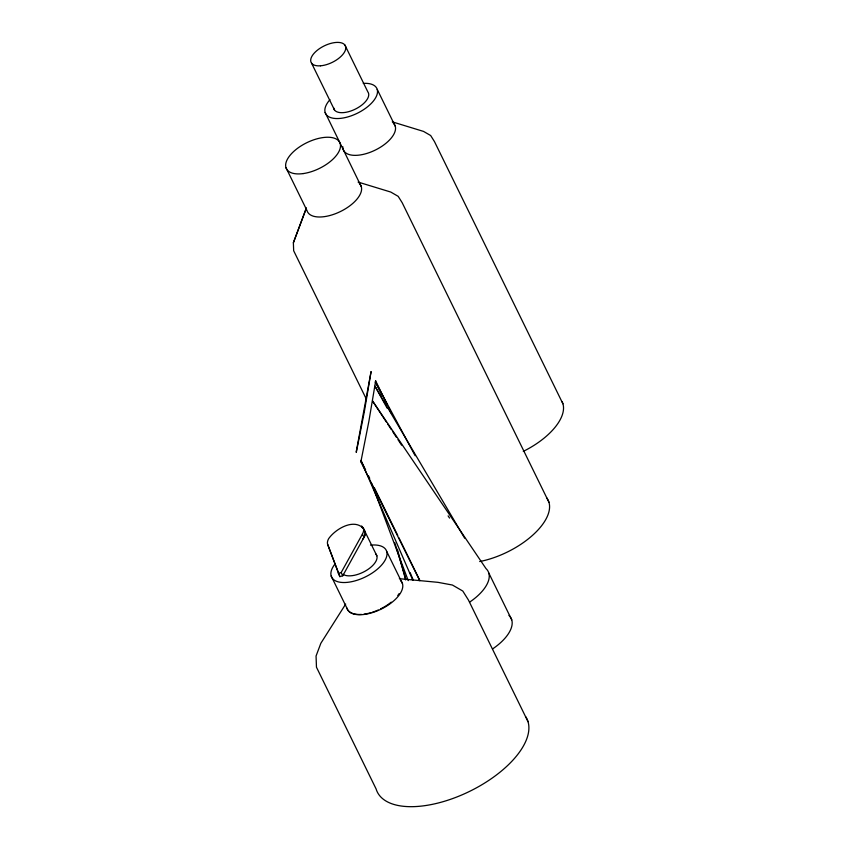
<?xml version="1.0" encoding="UTF-8"?>
<svg xmlns="http://www.w3.org/2000/svg" width="849" height="849" viewBox="0 0 849 849"><rect width="100%" height="100%" fill="white"/><g stroke="black" fill="none" stroke-linecap="round" stroke-linejoin="round"><path stroke-width="1.27" d="M419.777 580.642L360.867 461.803L360.952 460.476L365.622 469.985M387.25 404.761L375.672 380.893L368.912 421.157L360.867 461.803M375.258 382.326L375.672 380.893M305.873 209.395L293.372 242.761L293.669 250.752L366.471 399.37M293.372 242.761L306.436 207.867M338.273 573.415L341.16 572.576L362.406 534.117A19.888 9.583 -26.1 0 0 363.446 528.439C353.725 518.113 335.451 528.969 328.659 538.659A19.633 9.456 -26.1 0 0 327.618 544.305L339.855 576.641L342.741 575.792L363.988 537.343A19.888 9.583 -26.1 0 0 365.028 531.665L362.226 526.497M345.681 604.085L320.848 643.287L316.061 656.022L316.465 667.218L376.096 788.933A83.276 40.115 -26.1 0 0 468.595 791.862A83.276 40.115 -26.1 0 0 525.849 716.885M399.348 578.689L437.946 582.34L452.421 585.035L462.801 591.053L468.393 599.956L528.014 721.671M392.27 121.853L423.545 131.415L430.666 135.532L434.497 141.645L562.919 403.784M358.108 182.079L390.773 192.054L398.192 196.352L402.182 202.709L548.953 502.311M386.337 421.953L372.531 400.961L486.01 568.597A41.643 20.058 -26.1 0 1 469.624 602.132M387.791 424.16L391.421 429.69M392.875 431.897L396.515 437.426M397.969 439.633L401.598 445.163M448.113 515.874L449.567 518.081M363.701 529.564L365.028 531.665A19.633 9.456 -26.1 0 1 362.587 539.412M464.647 538.17L375.003 386.221L387.165 408.189M415.161 455.733L375.587 382.23L381.954 395.252M377.221 89.41L395.252 126.204M344.874 45.008L367.808 91.819A19.039 9.169 -26.1 0 1 354.617 109.468A19.039 9.169 -26.1 0 1 333.657 107.844M311.615 63.261L334.548 110.073M325.135 112.471L361.292 186.642M488.812 573.054L511.745 619.866M285.943 167.593L307.041 210.658A29.747 14.327 -26.1 0 0 341.818 210.839A29.747 14.327 -26.1 0 0 359.297 183.458M368.54 475.939L369.718 478.316M374.388 487.825L397.735 535.411M398.903 537.788L419.926 580.61M386.709 551.457L402.49 583.656M363.446 528.439L376.86 555.819M361.578 526.019L362.64 528.174M362.406 534.117L363.988 537.343M327.618 544.305L339.855 576.641M341.16 572.576L342.741 575.792M331.184 576.036L346.954 608.245A30.437 14.666 -26.1 0 0 382.549 608.425A30.437 14.666 -26.1 0 0 400.441 580.408M388.407 407.149L391.304 413.113M360.952 460.476L412.869 580.376M410.163 572.682L413.23 580.026M371.809 483.792L408.231 580.62M394.838 542.872L406.013 579.538M397.374 549.303L405.631 579.909M546.692 497.843A59.483 28.654 -26.1 0 1 534.446 533.575A59.483 28.654 -26.1 0 1 479.685 561.55M393.331 123.158A28.548 13.754 -26.1 0 1 374.313 150.549A28.548 13.754 -26.1 0 1 342.869 146.781M363.266 83.393A28.548 13.754 -26.1 0 1 373.921 100.362A28.548 13.754 -26.1 0 1 336.703 118.552A28.548 13.754 -26.1 0 1 329.953 99.673M562.038 401.556A57.106 27.508 -26.1 0 1 523.281 451.381M370.504 545.143A30.437 14.666 -26.1 0 1 384.119 561.815A30.437 14.666 -26.1 0 1 345.617 582.488A30.437 14.666 -26.1 0 1 334.708 564.362M375.545 553.718A19.633 9.456 -26.1 0 1 366.938 570.104A19.633 9.456 -26.1 0 1 343.049 574.327M399.094 593.621A29.747 14.327 -26.1 0 1 397.767 595.542M391.24 602.153A29.747 14.327 -26.1 0 1 380.564 608.913M378.229 610.017A29.747 14.327 -26.1 0 1 372.244 612.288M371.066 612.649A29.747 14.327 -26.1 0 1 364.104 614.156M361.494 614.421A29.747 14.327 -26.1 0 1 346.954 608.149M508.944 615.408A41.643 20.058 -26.1 0 1 492.558 648.944M356.368 451.106L356.283 452.443L364.327 411.797L371.087 371.533L356.368 451.106M303.093 173.599A29.747 14.327 -26.1 0 0 340.194 143.577A29.747 14.327 -26.1 0 0 295.919 149.573A29.747 14.327 -26.1 0 0 303.093 173.599M320.487 65.808A19.039 9.169 -26.1 0 0 345.766 47.226A19.039 9.169 -26.1 0 0 318.481 49.348A19.039 9.169 -26.1 0 0 320.487 65.808"/></g></svg>
